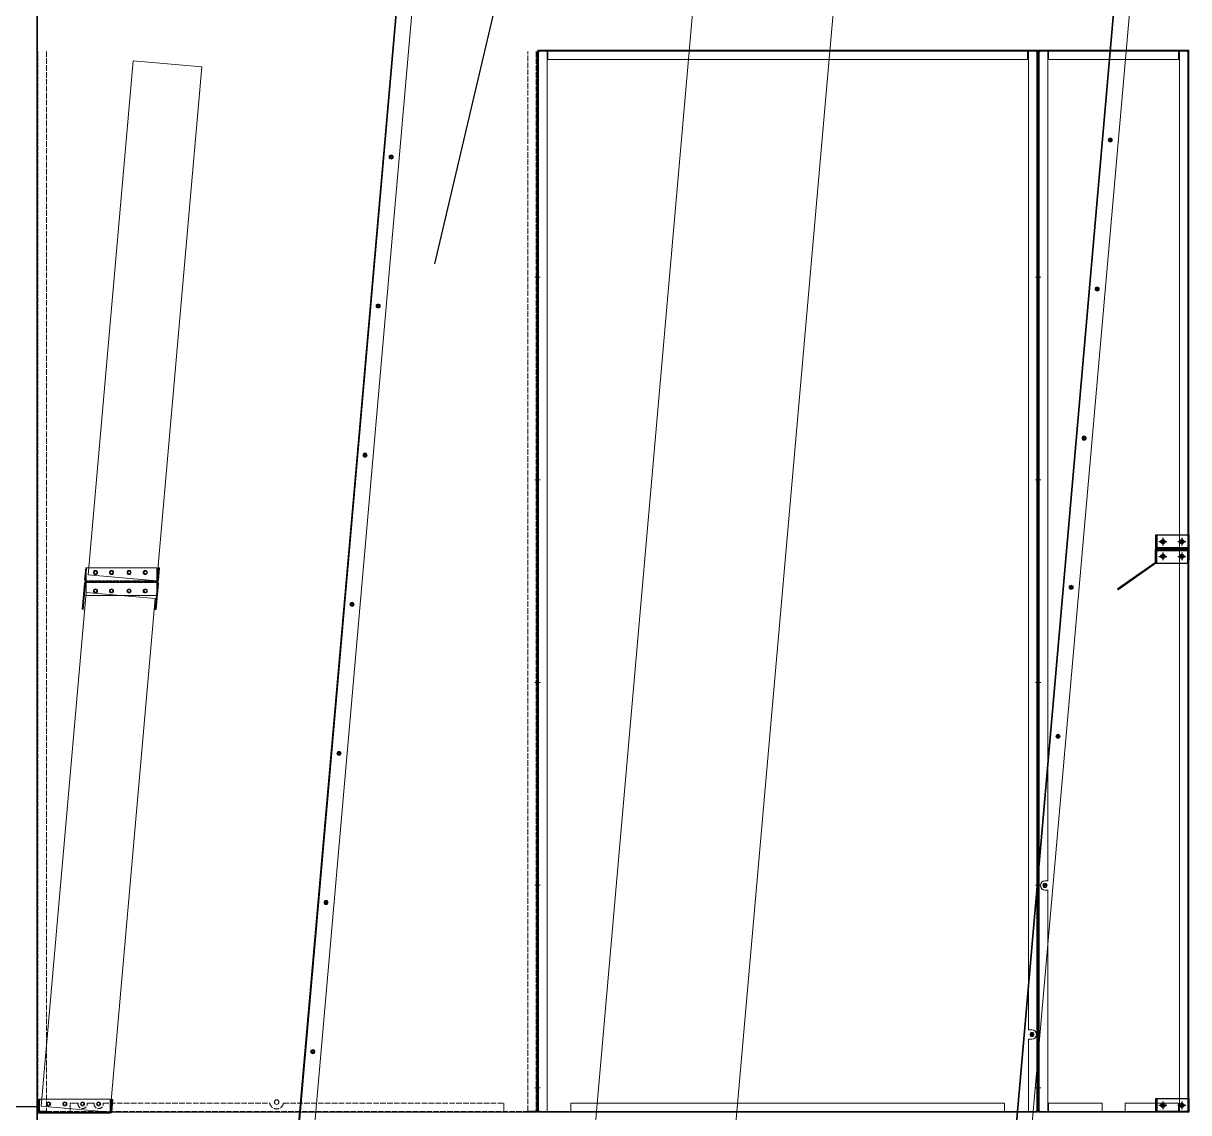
# Model space of a CAD drawing. Header units: millimetres. Extents: x 2113 to 34376, y 2901 to 25715.
# Drawn here: x 16428 to 18958, y 11364 to 13729 of the extents above; entities that cross this region are included whole.
import ezdxf

# ---------------------------------------------------------------- set-up
doc = ezdxf.new("R2010")
doc.units = ezdxf.units.MM
for name, pattern in [('CENTER', [2, 1.25, -0.25, 0.25, -0.25]), ('DASHDOT', [18.5, 12, -3, 0.5, -3]), ('DASHED', [15, 12, -3])]:
    doc.linetypes.add(name, pattern=pattern)
doc.layers.add('center', color=1, linetype='CENTER')
doc.layers.add('냉각탑_dim', color=1, linetype='Continuous')

# ---------------------------------------------------------------- blocks, each defined once
blk = doc.blocks.new('A$C6F4E0F2E')
at = {"color": 7, "lineweight": 15}
for p, q in [((0, 2306), (0, 0)), ((3.1, 2306), (0, 2306)), ((0, 2302.9), (1.6, 2302.9)), ((1.6, 2306), (1.6, 0)), ((1.6, 2302.9), (2, 2302.9)), ((2, 2302.9), (3.1, 2302.9)), ((3.1, 2306), (3.1, 2304.4)), ((20, 2306), (3.1, 2306)), ((3.1, 2304), (3.1, 2304.4)), ((20, 2304.4), (3.1, 2304.4)), ((3.1, 2302.9), (3.1, 2304)), ((22, 2306), (20, 2306)), ((20, 2306), (20, 502.4)), ((22, 2304.4), (20, 2304.4)), ((304, 2306), (22, 2306)), ((22, 2306), (22, 2304.4)), ((22, 2306), (22, 2302.9)), ((304, 2304.4), (22, 2304.4)), ((22, 2302.9), (22, 2286)), ((33.5, 2304.4), (33.5, 2306)), ((42.5, 2304.4), (42.5, 2306)), ((158.5, 2304.4), (158.5, 2306)), ((167.5, 2304.4), (167.5, 2306)), ((283.5, 2304.4), (283.5, 2306)), ((292.5, 2304.4), (292.5, 2306)), ((306, 2306), (304, 2306)), ((304, 2306), (304, 2304.4)), ((304, 2306), (304, 2306)), ((304, 2306), (304, 2302.9)), ((304, 2304.4), (306, 2304.4)), ((304, 2286), (304, 2302.9)), ((306, 2306), (306, 0)), ((322.9, 2306), (306, 2306)), ((306, 2304.4), (322.9, 2304.4)), ((326, 2306), (322.9, 2306)), ((322.9, 2306), (322.9, 2304.4)), ((322.9, 2304), (322.9, 2304.4)), ((322.9, 2302.9), (322.9, 2304)), ((324, 2302.9), (322.9, 2302.9)), ((324.4, 2302.9), (324, 2302.9)), ((324.4, 0), (324.4, 2306)), ((326, 2302.9), (324.4, 2302.9)), ((326, 0), (326, 2306)), ((22, 2286), (304, 2286)), ((1.6, 2256), (0, 2256)), ((324.4, 2254.5), (326, 2254.5)), ((1.6, 2250), (0, 2250)), ((324.4, 2245.5), (326, 2245.5)), ((324.4, 2054.5), (326, 2054.5)), ((324.4, 2045.5), (326, 2045.5)), ((324.4, 1854.5), (326, 1854.5)), ((324.4, 1845.5), (326, 1845.5)), ((1.6, 1816), (0, 1816)), ((1.6, 1810), (0, 1810)), ((324.4, 1654.5), (326, 1654.5)), ((324.4, 1645.5), (326, 1645.5)), ((324.4, 1454.5), (326, 1454.5)), ((324.4, 1445.5), (326, 1445.5)), ((1.6, 1376), (0, 1376)), ((1.6, 1370), (0, 1370)), ((324.4, 1254.5), (326, 1254.5)), ((324.4, 1245.5), (326, 1245.5)), ((324.4, 1054.5), (326, 1054.5)), ((324.4, 1045.5), (326, 1045.5)), ((1.6, 936), (0, 936)), ((1.6, 930), (0, 930)), ((324.4, 854.5), (326, 854.5)), ((324.4, 845.5), (326, 845.5)), ((324.4, 654.5), (326, 654.5)), ((324.4, 645.5), (326, 645.5)), ((1.6, 496), (0, 496)), ((1.6, 490), (0, 490)), ((20, 502.4), (14, 502.4)), ((14, 482.4), (20, 482.4)), ((20, 482.4), (20, 0)), ((324.4, 454.5), (326, 454.5)), ((324.4, 445.5), (326, 445.5)), ((324.4, 254.5), (326, 254.5)), ((324.4, 245.5), (326, 245.5)), ((1.6, 56), (0, 56)), ((324.4, 54.5), (326, 54.5)), ((1.6, 50), (0, 50)), ((324.4, 45.5), (326, 45.5)), ((0, 3.1), (1.6, 3.1)), ((0, 0), (3.1, 0)), ((1.6, 3.1), (2, 3.1)), ((2, 3.1), (3.1, 3.1)), ((3.1, 2), (3.1, 3.1)), ((3.1, 1.6), (3.1, 2)), ((3.1, 0), (3.1, 1.6)), ((20, 1.6), (3.1, 1.6)), ((3.1, 0), (20, 0)), ((22, 1.6), (20, 1.6)), ((20, 0), (22, 0)), ((22, 20), (22, 3.1)), ((138, 20), (22, 20)), ((22, 3.1), (22, 0)), ((22, 1.6), (222, 1.6)), ((22, 0), (22, 0)), ((22, 0), (163, 0)), ((33.5, 1.6), (33.5, 0)), ((42.5, 1.6), (42.5, 0)), ((138, 20), (138, 3.1)), ((138, 0), (138, 3.1)), ((188, 1.6), (138, 1.6)), ((188, 0), (138, 0)), ((158.5, 1.6), (158.5, 0)), ((163, 0), (222, 0)), ((167.5, 1.6), (167.5, 0)), ((188, 3.1), (188, 20)), ((304, 20), (188, 20)), ((188, 3.1), (188, 0)), ((222, 1.6), (304, 1.6)), ((222, 0), (304, 0)), ((283.5, 1.6), (283.5, 0)), ((292.5, 1.6), (292.5, 0)), ((304, 3.1), (304, 20)), ((304, 0), (304, 3.1)), ((306, 1.6), (304, 1.6)), ((304, 0), (304, 1.6)), ((306, 0), (304, 0)), ((304, 0), (304, 0)), ((322.9, 1.6), (306, 1.6)), ((306, 0), (322.9, 0)), ((324, 3.1), (322.9, 3.1)), ((322.9, 3.1), (322.9, 2)), ((322.9, 2), (322.9, 1.6)), ((322.9, 0), (322.9, 1.6)), ((326, 0), (322.9, 0)), ((324.4, 3.1), (324, 3.1)), ((326, 3.1), (324.4, 3.1))]:
    blk.add_line(p, q, dxfattribs=at)
for centre in [(155.7, 2111.2), (127.3, 1787.5), (99, 1463.7), (70.7, 1139.9), (42.4, 816.2), (14, 492.4)]:
    blk.add_circle(centre, 4.5, dxfattribs=at)
blk.add_arc((14, 492.4), 10, 90, 270, dxfattribs=at)
blk = doc.blocks.new('A$C5F044F0A')
at = {"color": 7, "lineweight": 13, "ltscale": 0.055146}
blk.add_line((2.3, 30.2), (0, 3.8), dxfattribs=at)
at = {"color": 7, "lineweight": 13, "ltscale": 0.004167}
for p, q in [((4.3, 30), (2.3, 30.2)), ((162.8, 29.8), (160.8, 30))]:
    blk.add_line(p, q, dxfattribs=at)
at = {"color": 7, "lineweight": 13, "ltscale": 0.319506}
for p, q in [((156.9, 30), (3.5, 30)), ((156.9, 0), (3.5, 0))]:
    blk.add_line(p, q, dxfattribs=at)
at = {"color": 7, "lineweight": 13, "ltscale": 0.055208}
for p, q in [((3.5, 3.5), (3.5, 30)), ((156.9, 3.5), (156.9, 30)), ((156.9, 30), (156.9, 3.5))]:
    blk.add_line(p, q, dxfattribs=at)
at = {"color": 7, "linetype": 'DASHED', "lineweight": 13, "ltscale": 0.055208}
blk.add_line((3.5, 30), (3.5, 3.5), dxfattribs=at)
at = {"color": 7, "linetype": 'DASHED', "lineweight": 13, "ltscale": 0.001633}
blk.add_line((4.3, 30), (3.5, 30), dxfattribs=at)
at = {"color": 7, "linetype": 'DASHED', "lineweight": 13, "ltscale": 0.019427}
blk.add_line((4.3, 30), (3.5, 20.7), dxfattribs=at)
at = {"color": 7, "lineweight": 13, "ltscale": 0.317873}
blk.add_line((156.9, 30), (4.3, 30), dxfattribs=at)
at = {"color": 7, "lineweight": 13, "ltscale": 0.055693}
for p, q in [((160.8, 30), (158.5, 3.4)), ((162.8, 29.8), (160.5, 3.2))]:
    blk.add_line(p, q, dxfattribs=at)
at = {"color": 7, "lineweight": 13, "ltscale": 0.035719}
blk.add_line((3.5, 20.7), (2, 3.6), dxfattribs=at)
at = {"color": 7, "lineweight": 13, "ltscale": 0.007292}
for p, q in [((3.5, 3.5), (3.5, 0)), ((156.9, 3.5), (156.9, 0))]:
    blk.add_line(p, q, dxfattribs=at)
at = {"color": 7, "linetype": 'DASHED', "lineweight": 13, "ltscale": 0.003125}
blk.add_line((3.5, 2), (3.5, 3.5), dxfattribs=at)
at = {"color": 7, "linetype": 'DASHED', "lineweight": 13, "ltscale": 0.319506}
blk.add_line((3.5, 2), (156.9, 2), dxfattribs=at)
at = {"color": 7, "linetype": 'DASHED', "lineweight": 13, "ltscale": 0.004167}
for p, q in [((3.5, 0), (3.5, 2)), ((14.5, 0), (14.5, 2)), ((14.5, 0), (14.5, 2)), ((14.5, 0), (14.5, 2)), ((14.5, 0), (14.5, 2)), ((14.5, 0), (14.5, 2)), ((14.5, 0), (14.5, 2)), ((14.5, 0), (14.5, 2)), ((14.5, 0), (14.5, 2)), ((14.5, 0), (14.5, 2)), ((14.5, 0), (14.5, 2)), ((14.5, 0), (14.5, 2)), ((23.5, 0), (23.5, 2)), ((23.5, 0), (23.5, 2)), ((23.5, 0), (23.5, 2)), ((23.5, 0), (23.5, 2)), ((23.5, 0), (23.5, 2)), ((23.5, 0), (23.5, 2)), ((23.5, 0), (23.5, 2)), ((23.5, 0), (23.5, 2)), ((23.5, 0), (23.5, 2)), ((23.5, 0), (23.5, 2)), ((23.5, 0), (23.5, 2)), ((70, 0), (70, 2)), ((70, 0), (70, 2)), ((70, 0), (70, 2)), ((70, 0), (70, 2)), ((70, 0), (70, 2)), ((70, 0), (70, 2)), ((70, 0), (70, 2)), ((70, 0), (70, 2)), ((70, 0), (70, 2)), ((70, 0), (70, 2)), ((70, 0), (70, 2)), ((90, 0), (90, 2)), ((90, 0), (90, 2)), ((90, 0), (90, 2)), ((90, 0), (90, 2)), ((90, 0), (90, 2)), ((90, 0), (90, 2)), ((90, 0), (90, 2)), ((90, 0), (90, 2)), ((90, 0), (90, 2)), ((90, 0), (90, 2)), ((90, 0), (90, 2)), ((156.9, 0), (156.9, 2)), ((161.6, 16.7), (159.6, 16.8)), ((161.6, 16.7), (159.6, 16.8)), ((162.2, 22.6), (160.2, 22.8)), ((162.2, 22.6), (160.2, 22.8))]:
    blk.add_line(p, q, dxfattribs=at)
at = {"color": 7, "lineweight": 13, "ltscale": 0.003125}
blk.add_line((156.9, 2), (156.9, 3.5), dxfattribs=at)
at = {"color": 7, "lineweight": 13, "ltscale": 0.000261465}
for p, q in [((157, 2), (156.9, 2)), ((156.9, 0), (157, 0))]:
    blk.add_line(p, q, dxfattribs=at)
at = {"color": 7, "lineweight": 13}
for centre in [(23.5, 20), (58.5, 20), (96.9, 20), (131.9, 20)]:
    blk.add_circle(centre, 3, dxfattribs=at)
for centre, radius, start, end in [((3.5, 3.5), 3.5, 175, 270), ((3.5, 3.5), 1.5, 175, 270), ((157, 3.5), 1.5, 270, 355), ((157, 3.5), 3.5, 270, 355)]:
    blk.add_arc(centre, radius, start, end, dxfattribs=at)
blk = doc.blocks.new('A$C7B6532BF')
at = {"color": 5, "lineweight": 5}
for p, q in [((239.1, 2732.8), (0, 0)), ((848.7, 2732.8), (239.1, 2732.8)), ((609.6, 0), (848.7, 2732.8)), ((0, 0), (609.6, 0))]:
    blk.add_line(p, q, dxfattribs=at)
blk = doc.blocks.new('A$C493D0A01')
at = {"color": 5, "lineweight": 5}
for p, q in [((848.7, 2732.8), (1153.5, 2732.8)), ((609.6, 0), (914.4, 0))]:
    blk.add_line(p, q, dxfattribs=at)
at = {"lineweight": 5}
for p in [(0, 0), (914.4, 0)]:
    blk.add_blockref('A$C7B6532BF', p, dxfattribs=at)
blk = doc.blocks.new('A$C5DDF0D69')
at = {"color": 7, "lineweight": 13, "ltscale": 0.118431}
for p, q in [((0, 0.3), (5, 57)), ((2, 0.2), (6.9, 56.8))]:
    blk.add_line(p, q, dxfattribs=at)
at = {"color": 7, "lineweight": 13, "ltscale": 0.000626001}
for p, q in [((8.7, 60.2), (8.4, 60.2)), ((8.7, 58.2), (8.4, 58.2))]:
    blk.add_line(p, q, dxfattribs=at)
at = {"color": 7, "lineweight": 13, "ltscale": 0.31935}
for p, q in [((162, 60.2), (8.7, 60.2)), ((162, 30.2), (8.7, 30.2))]:
    blk.add_line(p, q, dxfattribs=at)
at = {"color": 7, "linetype": 'DASHED', "lineweight": 13, "ltscale": 0.004167}
for p, q in [((8.7, 58.2), (8.7, 60.2)), ((75, 60.2), (75, 58.2)), ((75, 60.2), (75, 58.2)), ((75, 60.2), (75, 58.2)), ((75, 60.2), (75, 58.2)), ((75, 60.2), (75, 58.2)), ((75, 60.2), (75, 58.2)), ((75, 60.2), (75, 58.2)), ((75, 60.2), (75, 58.2)), ((75, 60.2), (75, 58.2)), ((75, 60.2), (75, 58.2)), ((75, 60.2), (75, 58.2)), ((95, 60.2), (95, 58.2)), ((95, 60.2), (95, 58.2)), ((95, 60.2), (95, 58.2)), ((95, 60.2), (95, 58.2)), ((95, 60.2), (95, 58.2)), ((95, 60.2), (95, 58.2)), ((95, 60.2), (95, 58.2)), ((95, 60.2), (95, 58.2)), ((95, 60.2), (95, 58.2)), ((95, 60.2), (95, 58.2)), ((95, 60.2), (95, 58.2)), ((162, 58.2), (162, 60.2)), ((164.3, 41.9), (162.3, 42.1)), ((164.3, 41.9), (162.3, 42.1)), ((164.3, 41.9), (162.3, 42.1)), ((164.3, 41.9), (162.3, 42.1)), ((164.3, 41.9), (162.3, 42.1)), ((164.3, 41.9), (162.3, 42.1)), ((164.3, 41.9), (162.3, 42.1)), ((164.3, 41.9), (162.3, 42.1)), ((164.3, 41.9), (162.3, 42.1)), ((164.3, 41.9), (162.3, 42.1)), ((164.3, 41.9), (162.3, 42.1)), ((164.8, 47.9), (162.8, 48.1)), ((164.8, 47.9), (162.8, 48.1)), ((164.8, 47.9), (162.8, 48.1)), ((164.8, 47.9), (162.8, 48.1)), ((164.8, 47.9), (162.8, 48.1)), ((164.8, 47.9), (162.8, 48.1)), ((164.8, 47.9), (162.8, 48.1)), ((164.8, 47.9), (162.8, 48.1)), ((164.8, 47.9), (162.8, 48.1)), ((164.8, 47.9), (162.8, 48.1)), ((164.8, 47.9), (162.8, 48.1)), ((161.4, 9), (159.4, 9.2)), ((161.4, 9), (159.4, 9.2)), ((161.9, 15), (159.9, 15.2)), ((161.9, 15), (159.9, 15.2))]:
    blk.add_line(p, q, dxfattribs=at)
at = {"color": 7, "lineweight": 13, "ltscale": 0.007292}
for p, q in [((8.7, 56.7), (8.7, 60.2)), ((162, 56.7), (162, 60.2))]:
    blk.add_line(p, q, dxfattribs=at)
at = {"color": 7, "linetype": 'DASHED', "lineweight": 13, "ltscale": 0.31935}
blk.add_line((162, 58.2), (8.7, 58.2), dxfattribs=at)
at = {"color": 7, "lineweight": 13, "ltscale": 0.003125}
blk.add_line((8.7, 58.2), (8.7, 56.7), dxfattribs=at)
at = {"color": 7, "lineweight": 13, "ltscale": 0.055208}
for p, q in [((8.7, 56.7), (8.7, 30.2)), ((8.7, 30.2), (8.7, 56.7)), ((162, 30.2), (162, 56.7))]:
    blk.add_line(p, q, dxfattribs=at)
at = {"color": 7, "lineweight": 13, "ltscale": 0.117885}
blk.add_line((160.6, 0), (165.5, 56.4), dxfattribs=at)
at = {"color": 7, "linetype": 'DASHED', "lineweight": 13, "ltscale": 0.003125}
blk.add_line((162, 58.2), (162, 56.7), dxfattribs=at)
at = {"color": 7, "linetype": 'DASHED', "lineweight": 13, "ltscale": 0.055208}
blk.add_line((162, 56.7), (162, 30.2), dxfattribs=at)
at = {"color": 7, "lineweight": 13, "ltscale": 0.035719}
blk.add_line((162, 39.5), (163.5, 56.5), dxfattribs=at)
at = {"color": 7, "lineweight": 13, "ltscale": 0.317661}
blk.add_line((161.2, 30.2), (8.7, 30.2), dxfattribs=at)
at = {"color": 7, "lineweight": 13, "ltscale": 0.062739}
blk.add_line((158.6, 0.2), (161.2, 30.2), dxfattribs=at)
at = {"color": 7, "linetype": 'DASHED', "lineweight": 13, "ltscale": 0.019427}
blk.add_line((161.2, 30.2), (162, 39.5), dxfattribs=at)
at = {"color": 7, "linetype": 'DASHED', "lineweight": 13, "ltscale": 0.001689}
blk.add_line((162, 30.2), (161.2, 30.2), dxfattribs=at)
at = {"color": 7, "lineweight": 13, "ltscale": 0.004167}
for p, q in [((2, 0.2), (0, 0.3)), ((160.6, 0), (158.6, 0.2))]:
    blk.add_line(p, q, dxfattribs=at)
at = {"color": 7, "lineweight": 13}
for centre in [(28.7, 40.2), (63.7, 40.2), (102.1, 40.2), (137.1, 40.2)]:
    blk.add_circle(centre, 3, dxfattribs=at)
for centre, radius, start, end in [((8.4, 56.7), 3.5, 90, 175), ((8.4, 56.7), 1.5, 90, 175), ((162, 56.7), 3.5, 355, 90), ((162, 56.7), 1.5, 355, 90)]:
    blk.add_arc(centre, radius, start, end, dxfattribs=at)
blk = doc.blocks.new('A$C7AF137E1')
at = {"color": 7, "lineweight": 13, "ltscale": 0.004}
for p, q in [((0, 35), (0, 33.4)), ((2700, 35), (2700, 33.4))]:
    blk.add_line(p, q, dxfattribs=at)
at = {"color": 7, "lineweight": 13}
for p, q in [((2700, 35), (0, 35)), ((2700, 33.4), (0, 33.4)), ((2700, 0), (0, 0))]:
    blk.add_line(p, q, dxfattribs=at)
at = {"color": 7, "lineweight": 13, "ltscale": 0.00375}
for p, q in [((0, 31.9), (0, 33.4)), ((2700, 31.9), (2700, 33.4))]:
    blk.add_line(p, q, dxfattribs=at)
at = {"color": 7, "lineweight": 13, "ltscale": 0.07975}
for p, q in [((0, 0), (0, 31.9)), ((2700, 31.9), (2700, 0))]:
    blk.add_line(p, q, dxfattribs=at)
at = {"color": 7, "linetype": 'DASHDOT', "lineweight": 13, "ltscale": 0.0195}
for p, q in [((53.9, 17.5), (46.1, 17.5)), ((50, 21.4), (50, 13.6)), ((378.9, 17.5), (371.1, 17.5)), ((375, 21.4), (375, 13.6)), ((703.9, 17.5), (696.1, 17.5)), ((700, 21.4), (700, 13.6)), ((1028.9, 17.5), (1021.1, 17.5)), ((1025, 21.4), (1025, 13.6)), ((1353.9, 17.5), (1346.1, 17.5)), ((1350, 21.4), (1350, 13.6)), ((1678.9, 17.5), (1671.1, 17.5)), ((1675, 21.4), (1675, 13.6)), ((2003.9, 17.5), (1996.1, 17.5)), ((2000, 21.4), (2000, 13.6)), ((2328.9, 17.5), (2321.1, 17.5)), ((2325, 21.4), (2325, 13.6)), ((2653.9, 17.5), (2646.1, 17.5)), ((2650, 21.4), (2650, 13.6))]:
    blk.add_line(p, q, dxfattribs=at)
at = {"color": 7, "lineweight": 13}
for centre in [(50, 17.5), (375, 17.5), (700, 17.5), (1025, 17.5), (1350, 17.5), (1675, 17.5), (2000, 17.5), (2325, 17.5), (2650, 17.5)]:
    blk.add_circle(centre, 3, dxfattribs=at)
blk = doc.blocks.new('A$C586E2F7A')
at = {"color": 7, "lineweight": 15}
for p, q in [((0, 2306), (0, 0)), ((0, 2306), (3.1, 2306)), ((0, 2302.9), (1.6, 2302.9)), ((1.6, 2306), (1.6, 0)), ((1.6, 2302.9), (2, 2302.9)), ((2, 2302.9), (3.1, 2302.9)), ((3.1, 2306), (3.1, 2304.4)), ((20, 2306), (3.1, 2306)), ((20, 2304.4), (3.1, 2304.4)), ((3.1, 2304), (3.1, 2304.4)), ((3.1, 2302.9), (3.1, 2304)), ((22, 2306), (20, 2306)), ((20, 0), (20, 2306)), ((22, 2304.4), (20, 2304.4)), ((1063, 2306), (22, 2306)), ((22, 2306), (22, 2302.9)), ((22, 2306), (22, 2304.4)), ((1063, 2304.4), (22, 2304.4)), ((22, 2302.9), (22, 2286)), ((35.5, 2304.4), (35.5, 2306)), ((44.5, 2304.4), (44.5, 2306)), ((235.5, 2304.4), (235.5, 2306)), ((244.5, 2304.4), (244.5, 2306)), ((435.5, 2304.4), (435.5, 2306)), ((444.5, 2304.4), (444.5, 2306)), ((640.5, 2304.4), (640.5, 2306)), ((649.5, 2304.4), (649.5, 2306)), ((840.5, 2304.4), (840.5, 2306)), ((849.5, 2304.4), (849.5, 2306)), ((1040.5, 2304.4), (1040.5, 2306)), ((1049.5, 2304.4), (1049.5, 2306)), ((1063, 2306), (1063, 2306)), ((1063, 2306), (1063, 2302.9)), ((1065, 2306), (1063, 2306)), ((1063, 2306), (1063, 2304.4)), ((1065, 2304.4), (1063, 2304.4)), ((1063, 2286), (1063, 2302.9)), ((1081.9, 2306), (1065, 2306)), ((1065, 2306), (1065, 178.8)), ((1081.9, 2304.4), (1065, 2304.4)), ((1081.9, 2306), (1081.9, 2304.4)), ((1081.9, 2306), (1085, 2306)), ((1081.9, 2304), (1081.9, 2304.4)), ((1081.9, 2302.9), (1081.9, 2304)), ((1083, 2302.9), (1081.9, 2302.9)), ((1083.4, 2302.9), (1083, 2302.9)), ((1083.4, 0), (1083.4, 2306)), ((1085, 2302.9), (1083.4, 2302.9)), ((1085, 0), (1085, 2306)), ((22, 2286), (1063, 2286)), ((1.6, 2257.5), (0, 2257.5)), ((1083.4, 2257.5), (1085, 2257.5)), ((1.6, 2248.5), (0, 2248.5)), ((1083.4, 2248.5), (1085, 2248.5)), ((1.6, 1817.5), (0, 1817.5)), ((1.6, 1808.5), (0, 1808.5)), ((1083.4, 1817.5), (1085, 1817.5)), ((1083.4, 1808.5), (1085, 1808.5)), ((1.6, 1377.5), (0, 1377.5)), ((1.6, 1368.5), (0, 1368.5)), ((1083.4, 1377.5), (1085, 1377.5)), ((1083.4, 1368.5), (1085, 1368.5)), ((1.6, 937.5), (0, 937.5)), ((1083.4, 937.5), (1085, 937.5)), ((1.6, 928.5), (0, 928.5)), ((1083.4, 928.5), (1085, 928.5)), ((1.6, 497.5), (0, 497.5)), ((1.6, 488.5), (0, 488.5)), ((1083.4, 497.5), (1085, 497.5)), ((1083.4, 488.5), (1085, 488.5)), ((1065, 158.8), (1065, 0)), ((1.6, 56), (0, 56)), ((1083.4, 56), (1085, 56)), ((1.6, 50), (0, 50)), ((1083.4, 50), (1085, 50)), ((0, 3.1), (1.6, 3.1)), ((3.1, 0), (0, 0)), ((1.6, 3.1), (2, 3.1)), ((2, 3.1), (3.1, 3.1)), ((3.1, 3.1), (3.1, 2)), ((3.1, 2), (3.1, 1.6)), ((20, 1.6), (3.1, 1.6)), ((3.1, 0), (3.1, 1.6)), ((3.1, 0), (20, 0)), ((22, 1.6), (20, 1.6)), ((22, 0), (20, 0)), ((22, 1.6), (22, 0)), ((22, 1.6), (100, 1.6)), ((22, 1.6), (72, 1.6)), ((22, 1.6), (22, 1.6)), ((22, 0), (100, 0)), ((22, 0), (22, 0)), ((22, 0), (22, 0)), ((22, 0), (72, 0)), ((35.5, 1.6), (35.5, 0)), ((44.5, 1.6), (44.5, 0)), ((1013, 20), (72, 20)), ((72, 3.1), (72, 20)), ((72, 3.1), (72, 0)), ((100, 1.6), (985, 1.6)), ((100, 0), (100, 1.6)), ((100, 0), (985, 0)), ((235.5, 1.6), (235.5, 0)), ((244.5, 1.6), (244.5, 0)), ((435.5, 1.6), (435.5, 0)), ((444.5, 1.6), (444.5, 0)), ((640.5, 1.6), (640.5, 0)), ((649.5, 1.6), (649.5, 0)), ((840.5, 1.6), (840.5, 0)), ((849.5, 1.6), (849.5, 0)), ((985, 1.6), (1063, 1.6)), ((985, 0), (985, 1.6)), ((985, 0), (1063, 0)), ((1013, 20), (1013, 3.1)), ((1013, 0), (1013, 3.1)), ((1063, 1.6), (1013, 1.6)), ((1063, 0), (1013, 0)), ((1040.5, 1.6), (1040.5, 0)), ((1049.5, 1.6), (1049.5, 0)), ((1065, 1.6), (1063, 1.6)), ((1063, 1.6), (1063, 1.6)), ((1063, 0), (1063, 1.6)), ((1065, 0), (1063, 0)), ((1063, 0), (1063, 0)), ((1063, 0), (1063, 0)), ((1081.9, 1.6), (1065, 1.6)), ((1065, 0), (1081.9, 0)), ((1083, 3.1), (1081.9, 3.1)), ((1081.9, 3.1), (1081.9, 2)), ((1081.9, 2), (1081.9, 1.6)), ((1081.9, 0), (1081.9, 1.6)), ((1081.9, 0), (1085, 0)), ((1083.4, 3.1), (1083, 3.1)), ((1085, 3.1), (1083.4, 3.1))]:
    blk.add_line(p, q, dxfattribs=at)
at = {"lineweight": 5}
for p, q in [((1072.7, 178.8), (1065, 178.8)), ((1072.7, 158.8), (1065, 158.8))]:
    blk.add_line(p, q, dxfattribs=at)
blk.add_circle((1072.7, 168.8), 4.5, dxfattribs=at)
blk.add_arc((1072.7, 168.8), 10, 270, 90, dxfattribs=at)
blk = doc.blocks.new('A$C7183523C')
at = {"color": 7}
for p, q in [((0, 30), (71, 30)), ((2, 30), (2, 2)), ((69, 30), (69, 2)), ((2, 2), (69, 2))]:
    blk.add_line(p, q, dxfattribs=at)
for p, q in [((0, 0), (0, 30)), ((0, 30), (71, 30)), ((71, 30), (71, 0)), ((71, 0), (0, 0))]:
    blk.add_line(p, q)
for centre, radius in [((15, 15), 4.5), ((15, 15), 4.5), ((15, 15), 3), ((56, 15), 4.5), ((56, 15), 4.5), ((56, 15), 3)]:
    blk.add_circle(centre, radius)
at = {"layer": 'center'}
for p, q in [((6.5, 15), (23.5, 15)), ((15, 23.5), (15, 6.5)), ((47.5, 15), (64.5, 15)), ((56, 23.5), (56, 6.5))]:
    blk.add_line(p, q, dxfattribs=at)
blk = doc.blocks.new('A$C591A019A')
at = {"color": 7}
for p, q in [((83.1, 119.4), (154.1, 119.4)), ((85.1, 119.4), (85.1, 91.4)), ((152.1, 119.4), (152.1, 91.4)), ((154.1, 119.4), (154.1, 64.4)), ((85.1, 91.4), (152.1, 91.4)), ((85.1, 85.4), (152.1, 85.4)), ((85.1, 57.4), (85.1, 85.4)), ((152.1, 57.4), (152.1, 85.4)), ((83.1, 57.4), (154.1, 57.4))]:
    blk.add_line(p, q, dxfattribs=at)
for p, q in [((83.1, 89.4), (83.1, 119.4)), ((83.1, 119.4), (154.1, 119.4)), ((154.1, 119.4), (154.1, 89.4)), ((83.1, 87.4), (81.1, 87.4)), ((81.1, 87.4), (81.1, 58.4)), ((154.1, 89.4), (83.1, 89.4)), ((154.1, 87.4), (83.1, 87.4)), ((83.1, 87.4), (83.1, 57.4)), ((83.1, 87.4), (83.1, 57.4)), ((83.1, 57.4), (83.1, 87.4)), ((154.1, 57.4), (154.1, 87.4)), ((81.1, 58.4), (0, 1.6)), ((83.1, 57.4), (1.1, 0)), ((83.1, 57.4), (154.1, 57.4)), ((1.1, 0), (0, 1.6))]:
    blk.add_line(p, q)
for centre, radius in [((98.1, 104.4), 4.5), ((98.1, 104.4), 4.5), ((98.1, 104.4), 4.5), ((98.1, 104.4), 4.5), ((98.1, 104.4), 3), ((139.1, 104.4), 4.5), ((139.1, 104.4), 4.5), ((139.1, 104.4), 4.5), ((139.1, 104.4), 4.5), ((139.1, 104.4), 3), ((98.1, 72.4), 4.5), ((98.1, 72.4), 4.5), ((98.1, 72.4), 4.5), ((98.1, 72.4), 4.5), ((139.1, 72.4), 4.5), ((139.1, 72.4), 4.5), ((139.1, 72.4), 4.5), ((139.1, 72.4), 4.5), ((98.1, 72.4), 3), ((139.1, 72.4), 3)]:
    blk.add_circle(centre, radius)
at = {"layer": 'center'}
for p, q in [((89.6, 104.4), (106.6, 104.4)), ((89.6, 104.4), (106.6, 104.4)), ((98.1, 112.9), (98.1, 95.9)), ((98.1, 112.9), (98.1, 95.9)), ((130.6, 104.4), (147.6, 104.4)), ((130.6, 104.4), (147.6, 104.4)), ((139.1, 112.9), (139.1, 95.9)), ((139.1, 112.9), (139.1, 95.9)), ((98.1, 80.9), (98.1, 63.9)), ((98.1, 80.9), (98.1, 63.9)), ((139.1, 80.9), (139.1, 63.9)), ((139.1, 80.9), (139.1, 63.9)), ((89.6, 72.4), (106.6, 72.4)), ((89.6, 72.4), (106.6, 72.4)), ((130.6, 72.4), (147.6, 72.4)), ((130.6, 72.4), (147.6, 72.4))]:
    blk.add_line(p, q, dxfattribs=at)
blk = doc.blocks.new('1')
at = {"ltscale": 500}
for p, q in [((16458.4, 10860.7), (16458.4, 14460.7)), ((16458.4, 14068.7), (16458.4, 10865.8)), ((16458.4, 14062.7), (16458.4, 10862.7))]:
    blk.add_line(p, q, dxfattribs=at)
at = {"color": 7, "lineweight": 13}
for p, q in [((16458.4, 11367.5), (16458.4, 13667.9)), ((17543.4, 13667.9), (17543.4, 11367.5)), ((17540.6, 11364.7), (16461.2, 11364.7))]:
    blk.add_line(p, q, dxfattribs=at)
at = {"color": 7, "linetype": 'DASHED', "lineweight": 13}
for p, q in [((16460, 11367.5), (16460, 13667.9)), ((16478.4, 13668.2), (16478.4, 11367.2)), ((17523.4, 11367.2), (17523.4, 13668.2)), ((17541.8, 13667.9), (17541.8, 11367.5)), ((17540.6, 11366.3), (16461.2, 11366.3)), ((16601.9, 11384.7), (16963.5, 11384.7)), ((16993.3, 11384.7), (17471.5, 11384.7))]:
    blk.add_line(p, q, dxfattribs=at)
at = {"color": 7, "linetype": 'DASHED', "lineweight": 13, "ltscale": 0.005}
for p, q in [((16460, 13180.7), (16458.4, 13180.7)), ((16460, 13174.7), (16458.4, 13174.7)), ((17543.4, 13180.7), (17541.8, 13180.7)), ((17543.4, 13174.7), (17541.8, 13174.7)), ((16460, 12740.7), (16458.4, 12740.7)), ((16460, 12734.7), (16458.4, 12734.7)), ((17543.4, 12740.7), (17541.8, 12740.7)), ((17543.4, 12734.7), (17541.8, 12734.7)), ((16460, 12300.7), (16458.4, 12300.7)), ((17543.4, 12300.7), (17541.8, 12300.7)), ((16460, 12294.7), (16458.4, 12294.7)), ((17543.4, 12294.7), (17541.8, 12294.7)), ((16460, 11860.7), (16458.4, 11860.7)), ((16460, 11854.7), (16458.4, 11854.7)), ((17543.4, 11860.7), (17541.8, 11860.7)), ((17543.4, 11854.7), (17541.8, 11854.7)), ((16460, 11420.7), (16458.4, 11420.7)), ((16460, 11414.7), (16458.4, 11414.7)), ((17543.4, 11420.7), (17541.8, 11420.7)), ((17543.4, 11414.7), (17541.8, 11414.7)), ((16493.9, 11364.7), (16493.9, 11366.3)), ((16502.9, 11364.7), (16502.9, 11366.3)), ((16530.3, 11364.7), (16530.3, 11366.3)), ((16893.9, 11364.7), (16893.9, 11366.3)), ((16902.9, 11364.7), (16902.9, 11366.3)), ((17098.9, 11364.7), (17098.9, 11366.3)), ((17107.9, 11364.7), (17107.9, 11366.3)), ((17298.9, 11364.7), (17298.9, 11366.3)), ((17307.9, 11364.7), (17307.9, 11366.3)), ((17471.5, 11364.7), (17471.5, 11366.3)), ((17498.9, 11364.7), (17498.9, 11366.3)), ((17507.9, 11364.7), (17507.9, 11366.3))]:
    blk.add_line(p, q, dxfattribs=at)
at = {"color": 1, "lineweight": 5}
for p, q in [((17538.6, 13177.7), (17550.6, 13177.7)), ((18625.6, 13177.7), (18637.6, 13177.7)), ((17538.6, 12737.7), (17550.6, 12737.7)), ((18625.6, 12737.7), (18637.6, 12737.7)), ((17538.6, 12297.7), (17550.6, 12297.7)), ((18625.6, 12297.7), (18637.6, 12297.7)), ((17538.6, 11857.7), (17550.6, 11857.7)), ((18625.6, 11857.7), (18637.6, 11857.7)), ((17538.6, 11417.7), (17550.6, 11417.7)), ((18625.6, 11417.7), (18637.6, 11417.7))]:
    blk.add_line(p, q, dxfattribs=at)
blk.add_line((16458.4, 11376.2), (15028.4, 11376.2))
at = {"color": 7, "lineweight": 13, "ltscale": 0.00875}
for p, q in [((16458.4, 11367.5), (16461.2, 11367.5)), ((16461.2, 11367.5), (16461.2, 11364.7)), ((17540.6, 11367.5), (17540.6, 11364.7)), ((17543.4, 11367.5), (17540.6, 11367.5))]:
    blk.add_line(p, q, dxfattribs=at)
at = {"color": 7, "lineweight": 13, "ltscale": 0.0009375}
for p, q in [((16458.4, 11367.2), (16458.4, 11367.5)), ((16460, 11367.2), (16460, 11367.5)), ((17541.8, 11367.5), (17541.8, 11367.2)), ((17543.4, 11367.5), (17543.4, 11367.2))]:
    blk.add_line(p, q, dxfattribs=at)
at = {"color": 7, "lineweight": 13, "ltscale": 0.005}
for p, q in [((16458.4, 11367.2), (16460, 11367.2)), ((16458.4, 11364.7), (16458.4, 11366.3)), ((17540.6, 11364.7), (17540.6, 11366.3)), ((17543.4, 11367.2), (17541.8, 11367.2)), ((17543.4, 11364.7), (17543.4, 11366.3))]:
    blk.add_line(p, q, dxfattribs=at)
at = {"color": 7, "lineweight": 13, "ltscale": 0.009063}
for p, q in [((16458.4, 11366.3), (16461.2, 11366.3)), ((16458.4, 11364.7), (16461.2, 11364.7)), ((17543.4, 11366.3), (17540.6, 11366.3)), ((17543.4, 11364.7), (17540.6, 11364.7))]:
    blk.add_line(p, q, dxfattribs=at)
at = {"color": 7, "lineweight": 13, "ltscale": 0.00375}
for p, q in [((16461.2, 11367.2), (16460, 11367.2)), ((17540.6, 11367.2), (17541.8, 11367.2))]:
    blk.add_line(p, q, dxfattribs=at)
at = {"color": 7, "linetype": 'DASHED', "lineweight": 13, "ltscale": 0.05375}
for p, q in [((16478.4, 11367.2), (16461.2, 11367.2)), ((16530.3, 11367.5), (16530.3, 11384.7)), ((17471.5, 11384.7), (17471.5, 11367.5)), ((17540.6, 11367.2), (17523.4, 11367.2))]:
    blk.add_line(p, q, dxfattribs=at)
at = {"color": 7, "linetype": 'DASHED', "lineweight": 13, "ltscale": 0.004135}
blk.add_line((16461.2, 11365), (16461.2, 11366.3), dxfattribs=at)
at = {"color": 7, "lineweight": 13, "ltscale": 0.000864609}
blk.add_line((16461.2, 11364.7), (16461.2, 11365), dxfattribs=at)
at = {"color": 7, "linetype": 'DASHED', "lineweight": 13, "ltscale": 0.053131}
blk.add_line((16530.3, 11384.7), (16547.3, 11384.7), dxfattribs=at)
at = {"color": 7, "linetype": 'DASHED', "lineweight": 13, "ltscale": 0.00375}
for p, q in [((16530.3, 11366.3), (16530.3, 11367.5)), ((17471.5, 11366.3), (17471.5, 11367.5))]:
    blk.add_line(p, q, dxfattribs=at)
at = {"color": 7, "linetype": 'DASHED', "lineweight": 13, "ltscale": 0.048138}
blk.add_line((16566.9, 11384.7), (16582.3, 11384.7), dxfattribs=at)
at = {"color": 5, "lineweight": 5}
for points in [[(16569, 12531.8), (16718.4, 12518.7), (16816, 13634.4), (16666.6, 13647.5)], [(16467.3, 11377.8), (16616.8, 11364.7), (16714.4, 12480.4), (16565, 12493.5)]]:
    blk.add_lwpolyline(points, close=True, dxfattribs=at)
at = {"color": 7, "lineweight": 13}
for centre in [(17227.1, 13438.9), (17198.8, 13115.2), (17170.4, 12791.4), (17142.1, 12467.6), (17113.8, 12143.9), (17085.5, 11820.1), (17057.1, 11496.3), (16483.4, 11382.7), (16518.4, 11382.7), (16557.1, 11382.7), (16592.1, 11382.7)]:
    blk.add_circle(centre, 4.5, dxfattribs=at)
at = {"color": 1, "lineweight": 13}
for centre in [(16585, 12536.7), (16620, 12536.7), (16658, 12536.7), (16693, 12536.7), (16585, 12496.7), (16620, 12496.7), (16658, 12496.7), (16693, 12496.7)]:
    blk.add_circle(centre, 4.5, dxfattribs=at)
at = {"color": 7, "lineweight": 5}
blk.add_circle((16978.4, 11386.7), 5, dxfattribs=at)
at = {"color": 7, "linetype": 'DASHED', "lineweight": 13}
for centre, radius, start, end in [((16557.1, 11382.7), 10, 168.463, 11.537), ((16592.1, 11382.7), 10, 168.463, 11.537), ((16978.4, 11386.7), 15, 187.6621, 352.3379)]:
    blk.add_arc(centre, radius, start, end, dxfattribs=at)
at = {"lineweight": 5}
for name, p in [('A$C493D0A01', (17041.9, 11122.7)), ('A$C586E2F7A', (17545.4, 11364.7)), ('A$C6F4E0F2E', (18632.4, 11364.7)), ('A$C5F044F0A', (16561.5, 12516.7)), ('A$C5DDF0D69', (16556.3, 12456.5)), ('A$C5F044F0A', (16459.9, 11362.7))]:
    blk.add_blockref(name, p, dxfattribs=at)
for p, rotation in [((18602.9, 11158.3), 85.00158515409453), ((17041.9, 11121.2), 85.0001035662264)]:
    blk.add_blockref('A$C7AF137E1', p, dxfattribs=dict(at, rotation=rotation))
for name, p in [('A$C591A019A', (18804.3, 12499.3)), ('A$C7183523C', (18887.4, 11364.7))]:
    blk.add_blockref(name, p)

msp = doc.modelspace()

# ---------------------------------------------------------------- linework, layer by layer
at = {"layer": '냉각탑_dim', "linetype": 'ByBlock', "lineweight": -2, "elevation": 0}
msp.add_lwpolyline([(17321.7, 13207), (17724.1, 14919.3)], dxfattribs=at)

# ---------------------------------------------------------------- block references
msp.add_blockref('1', (0, 0))

doc.saveas('drawing.dxf')
